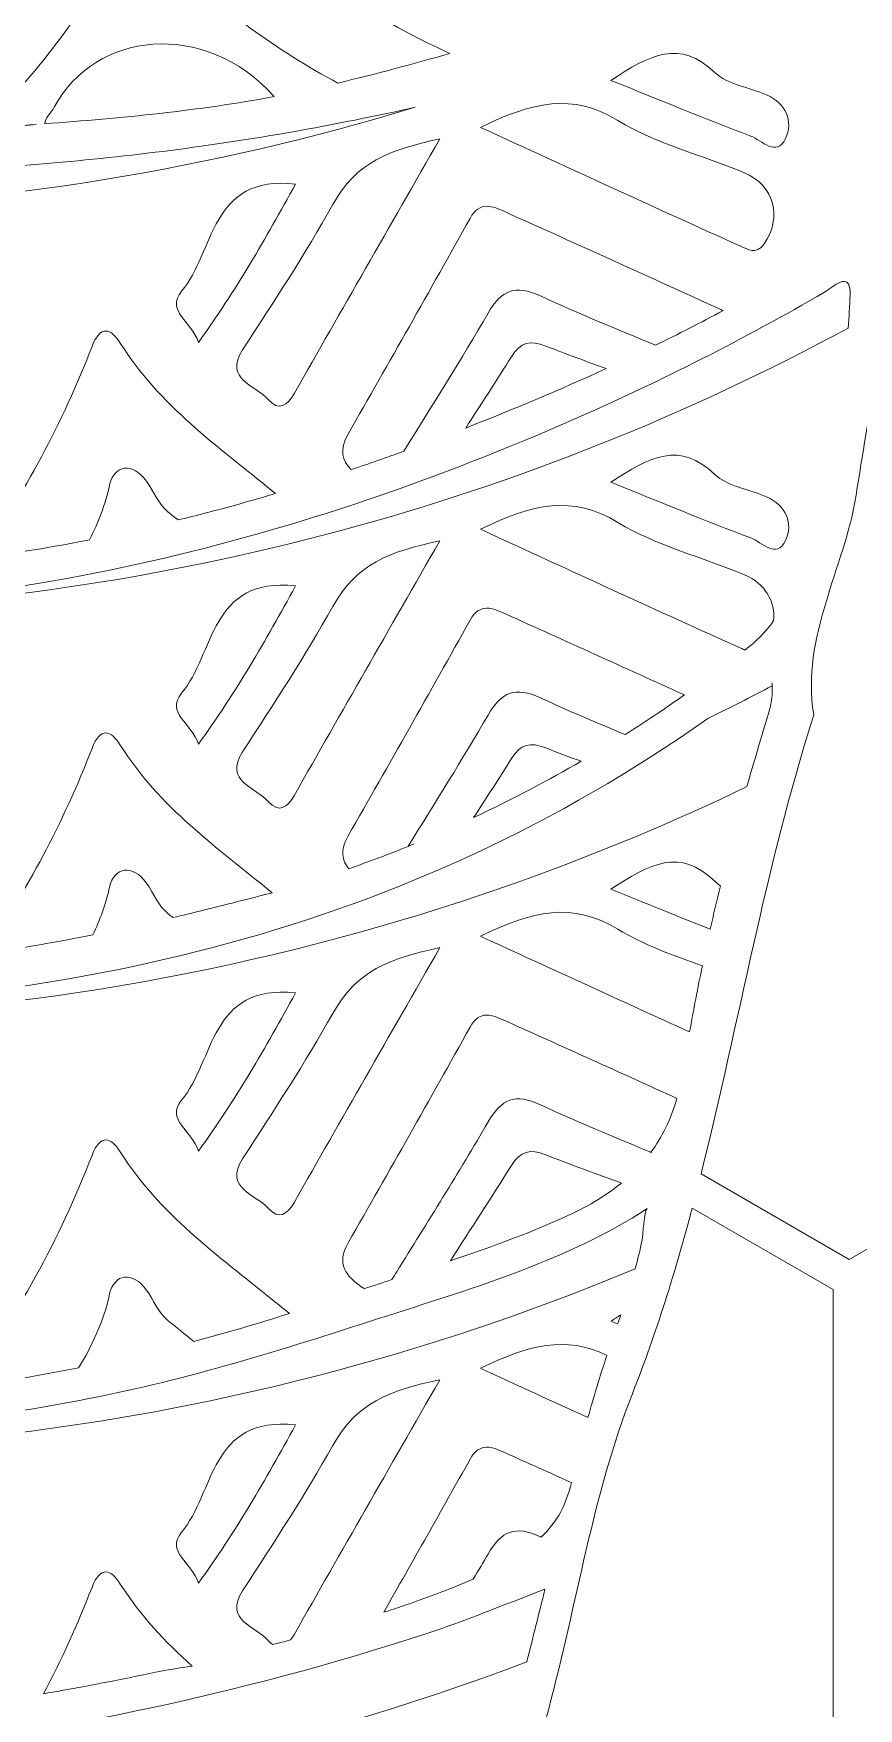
# Model space of a CAD drawing. Extents: x 40 to 2961, y -2960 to -39.
# Drawn here: x 1600 to 1848, y -2150 to -1644 of the extents above; entities that cross this region are included whole.
import ezdxf

# ---------------------------------------------------------------- set-up
doc = ezdxf.new("R2010")
doc.units = 0
doc.header["$MEASUREMENT"] = 0
doc.layers.add('Layer 1', color=7, linetype='Continuous')

msp = doc.modelspace()

# ---------------------------------------------------------------- linework, layer by layer
at = {"layer": 'Layer 1', "lineweight": 0}
for points, knots in [([(1691.41, -1659.12), (1672.91, -1649.42), (1656.51, -1636.5), (1640.24, -1623.32), (1637.11, -1620.81), (1635.85, -1617.1), (1633.66, -1614.01), (1629.51, -1608.24), (1623.9, -1609.02), (1622.54, -1615.2), (1617.87, -1636.18), (1603.4, -1651.07), (1590.64, -1666.44), (1588.87, -1668.57), (1587.1, -1670.63), (1585.26, -1672.69), (1590.32, -1672.37), (1595.35, -1672.01), (1600.41, -1671.66), (1583.68, -1672.92), (1566.96, -1673.98), (1550.2, -1674.88), (1550.2, -1674.88), (1550.17, -1674.91), (1550.17, -1674.91), (1548.33, -1675.01), (1546.46, -1675.11), (1544.6, -1675.2), (1546.46, -1675.11), (1548.33, -1675.01), (1550.2, -1674.88), (1579.98, -1646.72), (1602.08, -1612.46), (1617.23, -1573.38), (1619.84, -1566.67), (1622.96, -1567.9), (1625.77, -1572.35), (1637.5, -1591.04), (1655.16, -1603.51), (1671.78, -1617.07), (1688.35, -1630.61), (1706.23, -1641.53), (1725.21, -1650.2), (1714, -1653.36), (1702.75, -1656.45), (1691.41, -1659.12)], [0, 0, 0, 0, 1, 1, 1, 2, 2, 2, 3, 3, 3, 4, 4, 4, 5, 5, 5, 6, 6, 6, 7, 7, 7, 8, 8, 8, 9, 9, 9, 10, 10, 10, 11, 11, 11, 12, 12, 12, 13, 13, 13, 14, 14, 14, 15, 15, 15, 15]), ([(1602.95, -1671.43), (1603.05, -1669.56), (1604.95, -1668.11), (1605.85, -1666.44), (1617.87, -1643.62), (1651.13, -1639.63), (1672.23, -1663.22), (1649.36, -1667.5), (1626.15, -1669.69), (1602.95, -1671.43)], [0, 0, 0, 0, 1, 1, 1, 2, 2, 2, 3, 3, 3, 3]), ([(1815.98, -1675.14), (1802.52, -1670.08), (1789.21, -1664.54), (1773.74, -1658.32), (1785.53, -1650.59), (1794.56, -1645.75), (1805.09, -1655.93), (1808.9, -1659.61), (1815.47, -1660.38), (1820.72, -1662.7), (1826.62, -1665.28), (1828.87, -1670.69), (1826.43, -1675.88), (1823.72, -1681.68), (1819.24, -1676.33), (1815.98, -1675.14)], [0, 0, 0, 0, 1, 1, 1, 2, 2, 2, 3, 3, 3, 4, 4, 4, 5, 5, 5, 5]), ([(1734.39, -1672.5), (1750.18, -1664.86), (1762.07, -1662.02), (1775.9, -1670.43), (1787.5, -1677.49), (1801.32, -1680.91), (1814.02, -1686.22), (1823.17, -1690.09), (1825.49, -1699.79), (1819.98, -1707.69), (1817.56, -1711.13), (1814.86, -1709.23), (1812.96, -1708.39), (1787.53, -1696.96), (1762.2, -1685.26), (1734.39, -1672.5)], [0, 0, 0, 0, 1, 1, 1, 2, 2, 2, 3, 3, 3, 4, 4, 4, 5, 5, 5, 5]), ([(1522.65, -1697.41), (1441.54, -1699.44), (1364.33, -1688.9), (1292.41, -1667.79), (1311.71, -1671.98), (1331.14, -1675.46), (1350.7, -1678.2), (1400.26, -1685.13), (1450.37, -1687.35), (1500.38, -1688.9), (1500.42, -1688.9), (1500.42, -1688.9), (1500.45, -1688.9), (1500.48, -1688.9), (1500.48, -1688.9), (1500.51, -1688.9), (1525.52, -1688.13), (1550.56, -1687.19), (1575.53, -1685.58), (1600.5, -1683.94), (1625.41, -1681.68), (1650.19, -1678.2), (1671.85, -1675.17), (1693.34, -1671.24), (1714.67, -1666.44), (1653.93, -1685), (1589.55, -1695.73), (1522.65, -1697.41)], [0, 0, 0, 0, 1, 1, 1, 2, 2, 2, 3, 3, 3, 4, 4, 4, 5, 5, 5, 6, 6, 6, 7, 7, 7, 8, 8, 8, 9, 9, 9, 9]), ([(1670.37, -1754.64), (1666.66, -1750.35), (1656.86, -1748.64), (1662.66, -1739.65), (1672.01, -1725.22), (1681.58, -1710.71), (1689.86, -1695.83), (1697.08, -1682.87), (1706.84, -1679.36), (1722.15, -1675.95), (1706.71, -1702.92), (1692.44, -1727.83), (1678.29, -1752.77), (1676.17, -1756.47), (1673.56, -1758.31), (1670.37, -1754.64)], [0, 0, 0, 0, 1, 1, 1, 2, 2, 2, 3, 3, 3, 4, 4, 4, 5, 5, 5, 5]), ([(1678.65, -1689.61), (1669.5, -1706.24), (1660.76, -1721.61), (1649.32, -1737.4), (1647.49, -1731.24), (1639.27, -1727.86), (1644.26, -1721.96), (1654.19, -1710.26), (1652.74, -1686.71), (1678.65, -1689.61)], [0, 0, 0, 0, 1, 1, 1, 2, 2, 2, 3, 3, 3, 3]), ([(1752.5, -1723.38), (1744.87, -1719.87), (1740.74, -1721.57), (1736.71, -1728.57), (1728.59, -1742.65), (1719.93, -1756.44), (1711.32, -1770.26), (1706.04, -1772.17), (1700.72, -1774.03), (1695.4, -1775.81), (1692.73, -1773.07), (1691.73, -1769.85), (1694.47, -1765.08), (1706.88, -1743.49), (1719.12, -1721.74), (1731.27, -1699.98), (1734.27, -1694.6), (1737.97, -1696.25), (1741.97, -1698.05), (1763.65, -1707.85), (1785.34, -1717.61), (1806.93, -1727.5), (1807.16, -1727.6), (1807.38, -1727.7), (1807.61, -1727.79), (1800.87, -1731.44), (1794.04, -1734.91), (1787.18, -1738.27), (1775.54, -1733.43), (1763.91, -1728.66), (1752.5, -1723.38)], [0, 0, 0, 0, 1, 1, 1, 2, 2, 2, 3, 3, 3, 4, 4, 4, 5, 5, 5, 6, 6, 6, 7, 7, 7, 8, 8, 8, 9, 9, 9, 10, 10, 10, 10]), ([(1800.95, -1988.38), (1800.95, -1988.38), (1800.95, -1988.38), (1800.95, -1988.38), (1812.47, -1942.52), (1820.36, -1895.78), (1834.71, -1850.73), (1834.8, -1850.37), (1835, -1850.02), (1834.93, -1849.7), (1831.1, -1826.11), (1844.18, -1805.74), (1847.73, -1783.51), (1851.59, -1759.21), (1855.78, -1734.91), (1858.33, -1710.49), (1859.52, -1711.31), (1860.68, -1712.16), (1861.84, -1713.02), (1860.69, -1712.16), (1859.52, -1711.31), (1858.33, -1710.49), (1858.22, -1711.48), (1858.1, -1712.47), (1857.99, -1713.47), (1857.99, -1713.47), (1871.96, -1721.53), (1871.96, -1721.53), (1899.61, -1747.41), (1915.54, -1785.22), (1925.64, -1813.86), (1940.98, -1857.34), (1952.06, -1902.31), (1961.05, -1947.6), (1961.05, -1947.6), (1845.68, -2014.2), (1845.68, -2014.2), (1845.68, -2014.2), (1800.95, -1988.38), (1800.95, -1988.38)], [0, 0, 0, 0, 1, 1, 1, 2, 2, 2, 3, 3, 3, 4, 4, 4, 5, 5, 5, 6, 6, 6, 7, 7, 7, 8, 8, 8, 9, 9, 9, 10, 10, 10, 11, 11, 11, 12, 12, 12, 13, 13, 13, 13]), ([(1522.65, -1818.73), (1387.25, -1822.08), (1262.6, -1790.57), (1155.56, -1732.98), (1155.3, -1729.66), (1155.1, -1726.38), (1154.98, -1723.09), (1154.69, -1715.26), (1160.32, -1720.93), (1162.68, -1722.25), (1186.88, -1736.33), (1211.82, -1749), (1237.47, -1760.28), (1321.35, -1797.17), (1408.48, -1819.37), (1500.45, -1817.7), (1592.42, -1819.37), (1679.55, -1797.17), (1763.43, -1760.28), (1789.08, -1749), (1814.02, -1736.33), (1838.22, -1722.25), (1840.57, -1720.93), (1846.21, -1715.26), (1845.92, -1723.09), (1845.79, -1726.41), (1845.6, -1729.76), (1845.34, -1733.08), (1749.41, -1785.02), (1639.95, -1815.8), (1522.65, -1818.73)], [0, 0, 0, 0, 1, 1, 1, 2, 2, 2, 3, 3, 3, 4, 4, 4, 5, 5, 5, 6, 6, 6, 7, 7, 7, 8, 8, 8, 9, 9, 9, 10, 10, 10, 10]), ([(1617.23, -1738.65), (1619.84, -1731.98), (1622.96, -1733.21), (1625.77, -1737.65), (1637.5, -1756.34), (1655.16, -1768.78), (1671.78, -1782.38), (1672.07, -1782.61), (1672.36, -1782.8), (1672.62, -1783.03), (1662.86, -1785.93), (1653.06, -1788.6), (1643.23, -1791.02), (1642.23, -1790.21), (1641.23, -1789.44), (1640.24, -1788.63), (1637.11, -1786.09), (1635.85, -1782.38), (1633.66, -1779.32), (1629.51, -1773.52), (1623.9, -1774.29), (1622.54, -1780.48), (1621.22, -1786.44), (1619.1, -1791.89), (1616.45, -1796.98), (1605.37, -1799.2), (1594.16, -1801.04), (1582.94, -1802.55), (1596.86, -1783.09), (1608.3, -1761.76), (1617.23, -1738.65)], [0, 0, 0, 0, 1, 1, 1, 2, 2, 2, 3, 3, 3, 4, 4, 4, 5, 5, 5, 6, 6, 6, 7, 7, 7, 8, 8, 8, 9, 9, 9, 10, 10, 10, 10]), ([(1772.29, -1745.32), (1758.63, -1751.61), (1744.74, -1757.47), (1730.69, -1762.98), (1730.43, -1763.08), (1730.21, -1763.18), (1729.95, -1763.27), (1734.59, -1756.12), (1739.23, -1748.96), (1743.74, -1741.75), (1746.48, -1737.3), (1749.41, -1736.66), (1754.15, -1738.52), (1760.17, -1740.88), (1766.23, -1743.1), (1772.29, -1745.32)], [0, 0, 0, 0, 1, 1, 1, 2, 2, 2, 3, 3, 3, 4, 4, 4, 5, 5, 5, 5]), ([(1815.98, -1796.43), (1802.52, -1791.4), (1789.21, -1785.86), (1773.74, -1779.64), (1785.53, -1771.91), (1794.56, -1767.07), (1805.09, -1777.26), (1808.9, -1780.93), (1815.47, -1781.7), (1820.72, -1783.99), (1826.62, -1786.6), (1828.87, -1792.02), (1826.43, -1797.2), (1823.72, -1803), (1819.24, -1797.65), (1815.98, -1796.43)], [0, 0, 0, 0, 1, 1, 1, 2, 2, 2, 3, 3, 3, 4, 4, 4, 5, 5, 5, 5]), ([(1814.18, -1830.27), (1813.76, -1830.07), (1813.34, -1829.88), (1812.96, -1829.72), (1787.53, -1818.28), (1762.2, -1806.58), (1734.39, -1793.82), (1750.18, -1786.18), (1762.07, -1783.35), (1775.9, -1791.76), (1787.5, -1798.82), (1801.32, -1802.2), (1814.02, -1807.55), (1820.37, -1810.22), (1823.43, -1815.7), (1822.85, -1821.47), (1820.34, -1824.85), (1817.47, -1827.88), (1814.18, -1830.27)], [0, 0, 0, 0, 1, 1, 1, 2, 2, 2, 3, 3, 3, 4, 4, 4, 5, 5, 5, 6, 6, 6, 6]), ([(1678.29, -1874.06), (1676.17, -1877.8), (1673.56, -1879.63), (1670.37, -1875.96), (1666.66, -1871.64), (1656.86, -1869.97), (1662.66, -1860.98), (1672.01, -1846.54), (1681.58, -1832.01), (1689.86, -1817.15), (1697.08, -1804.16), (1706.84, -1800.68), (1722.15, -1797.27), (1706.71, -1824.24), (1692.44, -1849.12), (1678.29, -1874.06)], [0, 0, 0, 0, 1, 1, 1, 2, 2, 2, 3, 3, 3, 4, 4, 4, 5, 5, 5, 5]), ([(1649.32, -1858.69), (1647.49, -1852.56), (1639.27, -1849.18), (1644.26, -1843.28), (1654.19, -1831.59), (1652.74, -1808.03), (1678.65, -1810.93), (1669.5, -1827.56), (1660.76, -1842.93), (1649.32, -1858.69)], [0, 0, 0, 0, 1, 1, 1, 2, 2, 2, 3, 3, 3, 3]), ([(1752.5, -1844.7), (1744.87, -1841.19), (1740.74, -1842.9), (1736.71, -1849.89), (1728.98, -1863.26), (1720.76, -1876.35), (1712.61, -1889.49), (1713.16, -1889.3), (1713.71, -1889.07), (1714.22, -1888.85), (1713.71, -1889.07), (1713.16, -1889.3), (1712.61, -1889.53), (1706.84, -1891.88), (1700.85, -1894.13), (1694.69, -1896.29), (1692.6, -1893.71), (1691.99, -1890.69), (1694.47, -1886.4), (1706.88, -1864.78), (1719.12, -1843.06), (1731.27, -1821.28), (1734.27, -1815.93), (1737.97, -1817.57), (1741.97, -1819.37), (1759.98, -1827.49), (1777.96, -1835.65), (1795.94, -1843.83), (1791.04, -1847.31), (1785.02, -1851.37), (1778.06, -1855.79), (1769.49, -1852.21), (1760.91, -1848.6), (1752.5, -1844.7)], [0, 0, 0, 0, 1, 1, 1, 2, 2, 2, 3, 3, 3, 4, 4, 4, 5, 5, 5, 6, 6, 6, 7, 7, 7, 8, 8, 8, 9, 9, 9, 10, 10, 10, 11, 11, 11, 11]), ([(1820.98, -1850.47), (1818.85, -1857.46), (1816.79, -1864.49), (1814.79, -1871.51), (1770.61, -1892.75), (1723.82, -1909.6), (1674.97, -1921.46), (1626.09, -1933.35), (1575.14, -1940.25), (1522.65, -1941.53), (1399.91, -1944.6), (1286, -1918.95), (1186.04, -1871.25), (1184.04, -1864.29), (1182.01, -1857.37), (1179.92, -1850.47), (1179.05, -1847.63), (1178.34, -1844.73), (1178.5, -1841.19), (1178.5, -1841.19), (1178.47, -1841.19), (1178.47, -1841.19), (1178.47, -1841.06), (1178.5, -1840.9), (1178.5, -1840.74), (1178.5, -1840.9), (1178.47, -1841.06), (1178.5, -1841.19), (1185.04, -1844.67), (1191.68, -1848.05), (1198.35, -1851.28), (1288.77, -1915.11), (1392.27, -1938.54), (1500.45, -1938.6), (1608.82, -1938.54), (1712.48, -1915.05), (1802.97, -1850.95), (1809.54, -1847.76), (1815.98, -1844.44), (1822.4, -1841.09), (1822.37, -1840.8), (1822.37, -1840.48), (1822.33, -1840.13), (1822.4, -1840.45), (1822.43, -1840.74), (1822.43, -1841.06), (1822.43, -1841.06), (1822.4, -1841.06), (1822.4, -1841.09), (1822.59, -1844.67), (1821.85, -1847.6), (1820.98, -1850.47)], [0, 0, 0, 0, 1, 1, 1, 2, 2, 2, 3, 3, 3, 4, 4, 4, 5, 5, 5, 6, 6, 6, 7, 7, 7, 8, 8, 8, 9, 9, 9, 10, 10, 10, 11, 11, 11, 12, 12, 12, 13, 13, 13, 14, 14, 14, 15, 15, 15, 16, 16, 16, 17, 17, 17, 17]), ([(1671.56, -1903.51), (1668.27, -1904.41), (1664.95, -1905.28), (1661.57, -1906.12), (1660.63, -1906.35), (1659.7, -1906.57), (1658.76, -1906.8), (1653.06, -1908.28), (1647.36, -1909.7), (1641.62, -1911.02), (1641.14, -1910.66), (1640.69, -1910.31), (1640.24, -1909.92), (1637.11, -1907.41), (1635.85, -1903.7), (1633.66, -1900.61), (1629.51, -1894.84), (1623.9, -1895.62), (1622.54, -1901.8), (1621.38, -1906.96), (1619.64, -1911.73), (1617.49, -1916.24), (1606.47, -1918.43), (1595.38, -1920.36), (1584.23, -1922.04), (1597.6, -1903.09), (1608.59, -1882.31), (1617.23, -1859.98), (1619.84, -1853.27), (1622.96, -1854.5), (1625.77, -1858.98), (1637.43, -1877.57), (1655.03, -1890.01), (1671.56, -1903.51)], [0, 0, 0, 0, 1, 1, 1, 2, 2, 2, 3, 3, 3, 4, 4, 4, 5, 5, 5, 6, 6, 6, 7, 7, 7, 8, 8, 8, 9, 9, 9, 10, 10, 10, 11, 11, 11, 11]), ([(1764.75, -1863.84), (1755.18, -1869.42), (1744.29, -1875.22), (1732.36, -1880.86), (1736.2, -1874.93), (1740.03, -1869.03), (1743.74, -1863.04), (1746.48, -1858.62), (1749.41, -1857.95), (1754.15, -1859.82), (1757.66, -1861.2), (1761.2, -1862.55), (1764.75, -1863.84)], [0, 0, 0, 0, 1, 1, 1, 2, 2, 2, 3, 3, 3, 4, 4, 4, 4]), ([(1773.74, -1902.48), (1785.53, -1894.71), (1794.56, -1889.88), (1805.09, -1900.06), (1805.61, -1900.58), (1806.19, -1901.03), (1806.83, -1901.45), (1805.74, -1905.8), (1804.71, -1910.18), (1803.74, -1914.56), (1794.27, -1910.79), (1784.53, -1906.8), (1773.74, -1902.48)], [0, 0, 0, 0, 1, 1, 1, 2, 2, 2, 3, 3, 3, 4, 4, 4, 4]), ([(1734.39, -1916.66), (1750.18, -1908.99), (1762.07, -1906.15), (1775.9, -1914.56), (1783.73, -1919.33), (1792.53, -1922.43), (1801.36, -1925.58), (1799.97, -1932.22), (1798.68, -1938.86), (1797.52, -1945.56), (1777.19, -1936.31), (1756.6, -1926.84), (1734.39, -1916.66)], [0, 0, 0, 0, 1, 1, 1, 2, 2, 2, 3, 3, 3, 4, 4, 4, 4]), ([(1689.86, -1939.96), (1697.08, -1927), (1706.84, -1923.49), (1722.15, -1920.11), (1706.71, -1947.08), (1692.44, -1971.95), (1678.29, -1996.9), (1676.17, -2000.6), (1673.56, -2002.47), (1670.37, -1998.76), (1666.66, -1994.48), (1656.86, -1992.8), (1662.66, -1983.81), (1672.01, -1969.34), (1681.58, -1954.84), (1689.86, -1939.96)], [0, 0, 0, 0, 1, 1, 1, 2, 2, 2, 3, 3, 3, 4, 4, 4, 5, 5, 5, 5]), ([(1649.32, -1981.52), (1647.49, -1975.37), (1639.27, -1971.99), (1644.26, -1966.12), (1654.19, -1954.42), (1652.74, -1930.87), (1678.65, -1933.77), (1669.5, -1950.4), (1660.76, -1965.77), (1649.32, -1981.52)], [0, 0, 0, 0, 1, 1, 1, 2, 2, 2, 3, 3, 3, 3]), ([(1785.86, -1981.88), (1785.82, -1981.91), (1785.79, -1981.98), (1785.73, -1982.01), (1785.76, -1981.98), (1785.79, -1981.91), (1785.82, -1981.88), (1774.64, -1977.21), (1763.49, -1972.6), (1752.5, -1967.54), (1744.87, -1964), (1740.74, -1965.74), (1736.71, -1972.73), (1727.89, -1988), (1718.44, -2002.92), (1709.16, -2017.91), (1708.68, -2018.68), (1708.2, -2019.52), (1707.71, -2020.32), (1704.91, -2021.23), (1702.11, -2022.16), (1699.3, -2023.06), (1699.33, -2023.06), (1699.33, -2023.03), (1699.33, -2023.03), (1699.14, -2022.9), (1698.92, -2022.77), (1698.69, -2022.64), (1693.86, -2019.26), (1690.8, -2015.62), (1694.47, -2009.24), (1706.88, -1987.62), (1719.12, -1965.9), (1731.27, -1944.11), (1734.27, -1938.76), (1737.97, -1940.38), (1741.97, -1942.21), (1759.21, -1949.98), (1776.48, -1957.78), (1793.69, -1965.61), (1791.85, -1971.89), (1789.24, -1977.24), (1785.82, -1981.88), (1785.82, -1981.88), (1785.86, -1981.88), (1785.86, -1981.88)], [0, 0, 0, 0, 1, 1, 1, 2, 2, 2, 3, 3, 3, 4, 4, 4, 5, 5, 5, 6, 6, 6, 7, 7, 7, 8, 8, 8, 9, 9, 9, 10, 10, 10, 11, 11, 11, 12, 12, 12, 13, 13, 13, 14, 14, 14, 15, 15, 15, 15]), ([(1671.78, -2026.51), (1673.46, -2027.9), (1675.13, -2029.22), (1676.84, -2030.51), (1667.27, -2033.6), (1657.6, -2036.4), (1647.94, -2038.95), (1645.36, -2036.89), (1642.81, -2034.82), (1640.24, -2032.76), (1637.11, -2030.25), (1635.85, -2026.54), (1633.66, -2023.45), (1629.51, -2017.68), (1623.9, -2018.45), (1622.54, -2024.64), (1620.71, -2032.89), (1617.32, -2040.17), (1613.17, -2046.94), (1601.7, -2049.23), (1590.13, -2051.13), (1578.53, -2052.71), (1594.51, -2031.67), (1607.37, -2008.27), (1617.23, -1982.81), (1619.84, -1976.11), (1622.96, -1977.34), (1625.77, -1981.78), (1637.5, -2000.47), (1655.16, -2012.94), (1671.78, -2026.51)], [0, 0, 0, 0, 1, 1, 1, 2, 2, 2, 3, 3, 3, 4, 4, 4, 5, 5, 5, 6, 6, 6, 7, 7, 7, 8, 8, 8, 9, 9, 9, 10, 10, 10, 10]), ([(1725.37, -2014.59), (1731.46, -2004.98), (1737.75, -1995.54), (1743.74, -1985.88), (1746.48, -1981.43), (1749.41, -1980.78), (1754.15, -1982.65), (1761.69, -1985.62), (1769.32, -1988.39), (1776.93, -1991.16), (1772, -1995.19), (1766.2, -1998.57), (1759.53, -2001.57), (1748.35, -2006.6), (1736.91, -2010.72), (1725.37, -2014.59)], [0, 0, 0, 0, 1, 1, 1, 2, 2, 2, 3, 3, 3, 4, 4, 4, 5, 5, 5, 5]), ([(1522.65, -2071.95), (1413.48, -2074.68), (1311.29, -2054.67), (1219.68, -2016.68), (1218.97, -2013.94), (1218.3, -2011.2), (1217.75, -2008.43), (1217.49, -2007.05), (1217.14, -1999.47), (1216.23, -1998.89), (1240.21, -2014.39), (1267.6, -2022.55), (1294.51, -2031.21), (1323.51, -2040.59), (1351.9, -2049.71), (1381.83, -2055.67), (1411.64, -2061.63), (1441.87, -2065.57), (1472.19, -2067.47), (1479.76, -2067.92), (1490.23, -2070.24), (1497.61, -2068.56), (1499.71, -2068.08), (1500.29, -2067.72), (1500.45, -2066.76), (1500.61, -2067.72), (1501.19, -2068.08), (1503.28, -2068.56), (1510.66, -2070.24), (1521.14, -2067.92), (1528.71, -2067.47), (1559.03, -2065.57), (1589.26, -2061.63), (1619.06, -2055.67), (1649, -2049.71), (1677.39, -2040.59), (1706.39, -2031.21), (1733.3, -2022.55), (1760.69, -2014.39), (1784.66, -1998.89), (1783.76, -1999.47), (1783.41, -2007.05), (1783.15, -2008.43), (1782.57, -2011.33), (1781.86, -2014.2), (1781.12, -2017.04), (1701.59, -2050.29), (1614.52, -2069.66), (1522.65, -2071.95)], [0, 0, 0, 0, 1, 1, 1, 2, 2, 2, 3, 3, 3, 4, 4, 4, 5, 5, 5, 6, 6, 6, 7, 7, 7, 8, 8, 8, 9, 9, 9, 10, 10, 10, 11, 11, 11, 12, 12, 12, 13, 13, 13, 14, 14, 14, 15, 15, 15, 16, 16, 16, 16]), ([(1754.99, -2149.86), (1763.52, -2118.19), (1768.29, -2085.06), (1780.25, -2054.74), (1787.49, -2036.38), (1793.26, -2017.66), (1798.27, -1998.76), (1798.27, -1998.76), (1840.81, -2023.31), (1840.81, -2023.31), (1840.81, -2023.31), (1840.81, -2177.31), (1840.81, -2177.31), (1840.81, -2177.31), (1707.57, -2254.24), (1707.57, -2254.24), (1707.57, -2254.24), (1706.89, -2253.84), (1706.89, -2253.84), (1731.72, -2223.37), (1744.92, -2187.26), (1754.99, -2149.86)], [0, 0, 0, 0, 1, 1, 1, 2, 2, 2, 3, 3, 3, 4, 4, 4, 5, 5, 5, 6, 6, 6, 7, 7, 7, 7]), ([(1776.77, -2030.96), (1776.45, -2031.86), (1776.12, -2032.79), (1775.8, -2033.7), (1775.13, -2033.44), (1774.45, -2033.15), (1773.74, -2032.89), (1774.77, -2032.21), (1775.77, -2031.57), (1776.77, -2030.96)], [0, 0, 0, 0, 1, 1, 1, 2, 2, 2, 3, 3, 3, 3]), ([(1734.39, -2047.07), (1748.89, -2040.04), (1760.11, -2037.11), (1772.55, -2043.17), (1770.49, -2049.36), (1768.58, -2055.64), (1766.84, -2061.96), (1756.31, -2057.12), (1745.54, -2052.19), (1734.39, -2047.07)], [0, 0, 0, 0, 1, 1, 1, 2, 2, 2, 3, 3, 3, 3]), ([(1689.86, -2070.37), (1697.08, -2057.41), (1706.84, -2053.9), (1722.15, -2050.52), (1706.71, -2077.49), (1692.44, -2102.36), (1678.29, -2127.31), (1677.91, -2127.98), (1677.52, -2128.56), (1677.1, -2129.08), (1675.33, -2129.56), (1673.59, -2130.01), (1671.82, -2130.46), (1671.33, -2130.17), (1670.88, -2129.76), (1670.37, -2129.21), (1666.66, -2124.89), (1656.86, -2123.21), (1662.66, -2114.22), (1672.01, -2099.75), (1681.58, -2085.25), (1689.86, -2070.37)], [0, 0, 0, 0, 1, 1, 1, 2, 2, 2, 3, 3, 3, 4, 4, 4, 5, 5, 5, 6, 6, 6, 7, 7, 7, 7]), ([(1649.32, -2111.94), (1647.49, -2105.78), (1639.27, -2102.4), (1644.26, -2096.53), (1654.19, -2084.84), (1652.74, -2061.28), (1678.65, -2064.18), (1669.5, -2080.81), (1660.76, -2096.18), (1649.32, -2111.94)], [0, 0, 0, 0, 1, 1, 1, 2, 2, 2, 3, 3, 3, 3]), ([(1752.73, -2098.05), (1752.67, -2098.01), (1752.57, -2097.98), (1752.5, -2097.95), (1744.87, -2094.41), (1740.74, -2096.15), (1736.71, -2103.14), (1735.23, -2105.68), (1733.75, -2108.2), (1732.23, -2110.71), (1729.01, -2112.13), (1725.79, -2113.39), (1722.79, -2114.55), (1717.03, -2116.77), (1711.13, -2118.8), (1705.23, -2120.73), (1713.96, -2105.36), (1722.66, -2089.96), (1731.27, -2074.52), (1734.27, -2069.17), (1737.97, -2070.79), (1741.97, -2072.62), (1748.6, -2075.62), (1755.21, -2078.58), (1761.85, -2081.58), (1761.08, -2084.64), (1760.11, -2087.64), (1758.63, -2090.41), (1757.11, -2093.25), (1755.08, -2095.76), (1752.73, -2098.05)], [0, 0, 0, 0, 1, 1, 1, 2, 2, 2, 3, 3, 3, 4, 4, 4, 5, 5, 5, 6, 6, 6, 7, 7, 7, 8, 8, 8, 9, 9, 9, 10, 10, 10, 10]), ([(1647.49, -2136.94), (1643.55, -2137.59), (1639.72, -2138.13), (1636.34, -2138.84), (1626.93, -2140.84), (1617.45, -2142.68), (1607.95, -2144.38), (1606.18, -2144.71), (1604.37, -2145), (1602.6, -2145.32), (1608.04, -2135.01), (1612.94, -2124.31), (1617.23, -2113.22), (1619.84, -2106.52), (1622.96, -2107.75), (1625.77, -2112.19), (1631.76, -2121.76), (1639.3, -2129.66), (1647.49, -2136.94)], [0, 0, 0, 0, 1, 1, 1, 2, 2, 2, 3, 3, 3, 4, 4, 4, 5, 5, 5, 6, 6, 6, 6]), ([(1521.56, -2180.38), (1425.17, -2182.76), (1334.59, -2166.55), (1252.45, -2135.3), (1253.64, -2139.97), (1254.9, -2144.61), (1256.19, -2149.22), (1254.87, -2144.61), (1253.61, -2139.97), (1252.42, -2135.3), (1252.42, -2135.3), (1252.45, -2135.3), (1252.45, -2135.3), (1250.58, -2128.21), (1248.78, -2121.02), (1247.04, -2113.77), (1260.19, -2118.73), (1271.3, -2123.41), (1282.71, -2127.14), (1339.49, -2145.74), (1399.49, -2158.14), (1458.88, -2164.56), (1459.23, -2164.62), (1459.59, -2164.65), (1459.94, -2164.69), (1473.38, -2166.14), (1486.88, -2167.07), (1500.38, -2167.33), (1500.42, -2167.33), (1500.42, -2167.33), (1500.45, -2167.33), (1500.48, -2167.33), (1500.48, -2167.33), (1500.51, -2167.33), (1514.01, -2167.07), (1527.52, -2166.14), (1540.95, -2164.69), (1541.31, -2164.65), (1541.66, -2164.62), (1542.02, -2164.56), (1601.41, -2158.14), (1661.41, -2145.74), (1718.19, -2127.14), (1729.59, -2123.41), (1740.71, -2118.73), (1753.86, -2113.77), (1752.05, -2121.12), (1750.25, -2128.4), (1748.38, -2135.65), (1677.97, -2162.66), (1601.66, -2178.38), (1521.56, -2180.38)], [0, 0, 0, 0, 1, 1, 1, 2, 2, 2, 3, 3, 3, 4, 4, 4, 5, 5, 5, 6, 6, 6, 7, 7, 7, 8, 8, 8, 9, 9, 9, 10, 10, 10, 11, 11, 11, 12, 12, 12, 13, 13, 13, 14, 14, 14, 15, 15, 15, 16, 16, 16, 17, 17, 17, 17])]:
    msp.add_open_spline(points, degree=3, knots=knots, dxfattribs=at)

doc.saveas('drawing.dxf')
